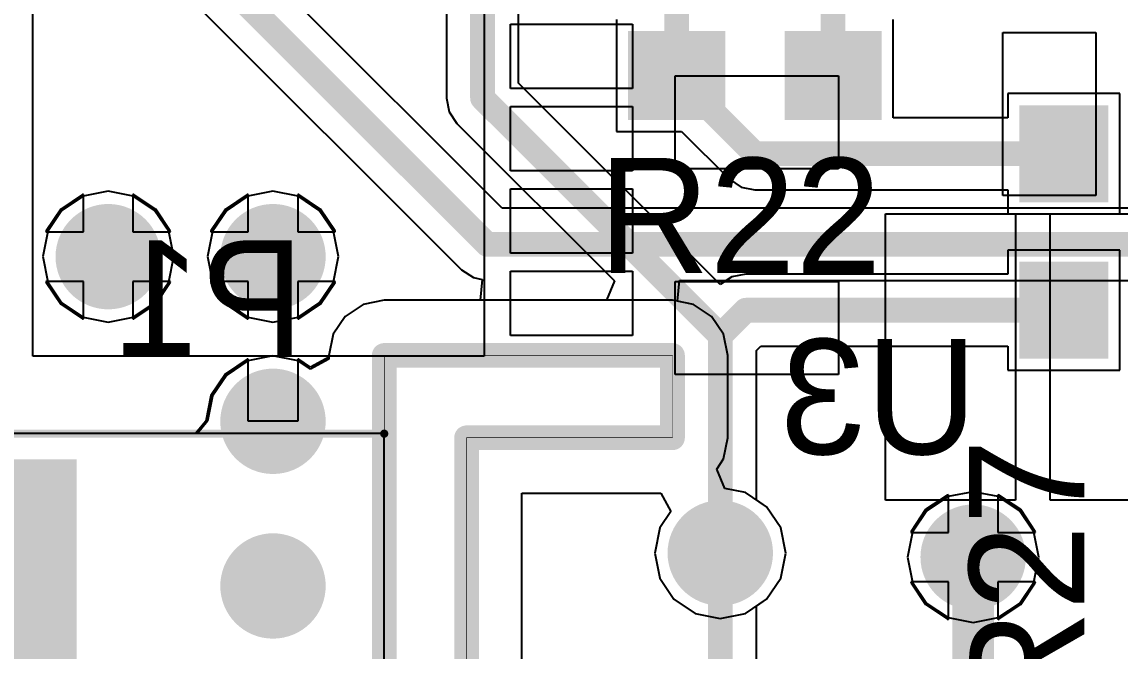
# Model space of a CAD drawing. Header units: millimetres. Extents: x 111 to 521, y 105 to 375.
# Drawn here: x 202.81 to 209.48, y 154.64 to 158.46 of the extents above; entities that cross this region are included whole.
import ezdxf

# ---------------------------------------------------------------- set-up
doc = ezdxf.new("R2010")
doc.units = ezdxf.units.MM
for name, color, linetype in [('BottomLayer', 5, 'Continuous'), ('BottomOverlay', 54, 'Continuous'), ('BottomPaste', 16, 'Continuous'), ('BottomSolder', 6, 'Continuous'), ('DrillDrawing', 1, 'Continuous'), ('KeepOutLayer', 6, 'Continuous'), ('Mechanical15', 56, 'Continuous'), ('Mechanical17', 56, 'Continuous'), ('MidLayer2', 76, 'Continuous'), ('MidLayer3', 90, 'Continuous'), ('MultiLayer', 9, 'Continuous'), ('TopLayer', 1, 'Continuous'), ('TopOverlay', 2, 'Continuous'), ('TopPaste', 8, 'Continuous'), ('TopSolder', 216, 'Continuous'), ('ViaHoleLayer', 16, 'Continuous')]:
    doc.layers.add(name, color=color, linetype=linetype)

msp = doc.modelspace()

# ---------------------------------------------------------------- linework, layer by layer
at = {"layer": 'BottomLayer'}
for p, q in [((205.7287, 157.3281), (204.1571, 158.8997)), ((203.7829, 158.6539), (205.4829, 156.9539)), ((203.1818, 157.4107), (203.0495, 157.3223)), ((203.1879, 157.4119), (203.1818, 157.4107)), ((203.1879, 157.1839), (203.1879, 157.4119)), ((203.494, 157.4107), (203.4879, 157.4119)), ((203.4879, 157.4119), (203.4879, 157.1839)), ((203.6263, 157.3223), (203.494, 157.4107)), ((204.1818, 157.4107), (204.0495, 157.3223)), ((204.1879, 157.4119), (204.1818, 157.4107)), ((204.1879, 157.1839), (204.1879, 157.4119)), ((204.494, 157.4107), (204.4879, 157.4119)), ((204.4879, 157.4119), (204.4879, 157.1839)), ((204.6263, 157.3223), (204.494, 157.4107)), ((203.0495, 157.3223), (202.9611, 157.19)), ((203.7147, 157.19), (203.6263, 157.3223)), ((204.0495, 157.3223), (203.9611, 157.19)), ((204.7147, 157.19), (204.6263, 157.3223)), ((211.0479, 157.3281), (205.7287, 157.3281)), ((202.9611, 157.19), (202.9599, 157.1839)), ((202.9599, 157.1839), (203.1879, 157.1839)), ((203.4879, 157.1839), (203.7159, 157.1839)), ((203.7159, 157.1839), (203.7147, 157.19)), ((203.9611, 157.19), (203.9599, 157.1839)), ((203.9599, 157.1839), (204.1879, 157.1839)), ((204.4879, 157.1839), (204.7159, 157.1839)), ((204.7159, 157.1839), (204.7147, 157.19)), ((205.4829, 156.9539), (205.554, 156.9064)), ((205.554, 156.9064), (205.6076, 156.8957)), ((203.1879, 156.8839), (202.9599, 156.8839)), ((202.9599, 156.8839), (202.9611, 156.8778)), ((202.9611, 156.8778), (203.0495, 156.7455)), ((203.1879, 156.6559), (203.1879, 156.8839)), ((203.7159, 156.8839), (203.4879, 156.8839)), ((203.4879, 156.8839), (203.4879, 156.6559)), ((203.6263, 156.7455), (203.7147, 156.8778)), ((203.7147, 156.8778), (203.7159, 156.8839)), ((204.1879, 156.8839), (203.9599, 156.8839)), ((203.9599, 156.8839), (203.9611, 156.8778)), ((203.9611, 156.8778), (204.0495, 156.7455)), ((204.1879, 156.6559), (204.1879, 156.8839)), ((204.7159, 156.8839), (204.4879, 156.8839)), ((204.4879, 156.8839), (204.4879, 156.6559)), ((204.6263, 156.7455), (204.7147, 156.8778)), ((204.7147, 156.8778), (204.7159, 156.8839)), ((205.6076, 156.8957), (205.5951, 156.7693)), ((206.7932, 156.7633), (206.8056, 156.8897)), ((206.8056, 156.8897), (211.0479, 156.8897)), ((205.0129, 156.7693), (204.8845, 156.7438)), ((205.5951, 156.7693), (205.0129, 156.7693)), ((203.0495, 156.7455), (203.1818, 156.6571)), ((203.494, 156.6571), (203.6263, 156.7455)), ((204.0495, 156.7455), (204.1818, 156.6571)), ((204.494, 156.6571), (204.6263, 156.7455)), ((204.8845, 156.7438), (204.7757, 156.6711)), ((206.8912, 156.7438), (206.7932, 156.7633)), ((207.0001, 156.6711), (206.8912, 156.7438)), ((203.1818, 156.6571), (203.1879, 156.6559)), ((203.4879, 156.6559), (203.494, 156.6571)), ((204.1818, 156.6571), (204.1879, 156.6559)), ((204.4879, 156.6559), (204.494, 156.6571)), ((204.7757, 156.6711), (204.703, 156.5623)), ((207.0728, 156.5623), (207.0001, 156.6711)), ((204.703, 156.5623), (204.6774, 156.4339)), ((207.0983, 156.4339), (207.0728, 156.5623)), ((204.6774, 156.4339), (204.6774, 156.4228)), ((207.0983, 156.4338), (207.0983, 156.4339)), ((207.0983, 155.934), (207.0983, 156.4338)), ((204.1818, 156.4107), (204.0495, 156.3223)), ((204.1879, 156.4119), (204.1818, 156.4107)), ((204.1879, 156.0339), (204.1879, 156.4119)), ((204.494, 156.4107), (204.4879, 156.4119)), ((204.4879, 156.4119), (204.4879, 156.0339)), ((204.5654, 156.3629), (204.494, 156.4107)), ((204.6774, 156.4228), (204.5654, 156.3629)), ((204.0495, 156.3223), (203.9611, 156.19)), ((203.9611, 156.19), (203.93, 156.0339)), ((203.93, 156.0339), (203.8685, 155.9589)), ((204.4879, 156.0339), (204.1879, 156.0339)), ((203.8685, 155.9589), (201.0515, 155.9589)), ((207.0728, 155.8055), (207.0983, 155.9339)), ((207.0983, 155.9339), (207.0983, 155.934)), ((207.0313, 155.7435), (207.0728, 155.8055)), ((207.0799, 155.6262), (207.0313, 155.7435)), ((207.205, 155.6013), (207.0799, 155.6262)), ((207.3341, 155.5151), (207.205, 155.6013)), ((208.4318, 155.5857), (208.2995, 155.4973)), ((208.4379, 155.5869), (208.4318, 155.5857)), ((208.4379, 155.3589), (208.4379, 155.5869)), ((208.744, 155.5857), (208.7379, 155.5869)), ((208.7379, 155.5869), (208.7379, 155.3589)), ((208.8763, 155.4973), (208.744, 155.5857)), ((207.4203, 155.3861), (207.3341, 155.5151)), ((208.2995, 155.4973), (208.2111, 155.365)), ((208.9647, 155.365), (208.8763, 155.4973)), ((207.4505, 155.2339), (207.4203, 155.3861)), ((208.2111, 155.365), (208.2099, 155.3589)), ((208.2099, 155.3589), (208.4379, 155.3589)), ((208.7379, 155.3589), (208.9659, 155.3589)), ((208.9659, 155.3589), (208.9647, 155.365)), ((207.4203, 155.0817), (207.4505, 155.2339)), ((207.3341, 154.9527), (207.4203, 155.0817)), ((208.4379, 155.0589), (208.2099, 155.0589)), ((208.2099, 155.0589), (208.2111, 155.0528)), ((208.2111, 155.0528), (208.2995, 154.9205)), ((208.4379, 154.8309), (208.4379, 155.0589)), ((208.9659, 155.0589), (208.7379, 155.0589)), ((208.7379, 155.0589), (208.7379, 154.8309)), ((208.8763, 154.9205), (208.9647, 155.0528)), ((208.9647, 155.0528), (208.9659, 155.0589)), ((207.2721, 154.9113), (207.3341, 154.9527)), ((207.2721, 154.5633), (207.2721, 154.9113)), ((208.2995, 154.9205), (208.4318, 154.8321)), ((208.744, 154.8321), (208.8763, 154.9205)), ((208.4318, 154.8321), (208.4379, 154.8309)), ((208.7379, 154.8309), (208.744, 154.8321))]:
    msp.add_line(p, q, dxfattribs=at)
for points, const_width in [([(203.9379, 158.8089), (205.6379, 157.1089)], 0.15), ([(205.6379, 157.1089), (211.3879, 157.1089)], 0.15), ([(207.0529, 154.2453), (207.0529, 155.2339)], 0.15), ([(208.5879, 153.1983), (208.5879, 155.2089)], 0.254)]:
    msp.add_lwpolyline(points, dxfattribs=dict(at, const_width=const_width))
for points, const_width in [([(203.2129, 157.0339, 1), (203.4629, 157.0339, 1)], 0.25), ([(204.2129, 157.0339, 1), (204.4629, 157.0339, 1)], 0.25), ([(205.6004, 157.1089, 1), (205.6754, 157.1089, 1)], 0.075), ([(205.6004, 157.1089, 1), (205.6754, 157.1089, 1)], 0.075), ([(204.2129, 156.0339, 1), (204.4629, 156.0339, 1)], 0.25), ([(206.9279, 155.2339, 1), (207.1779, 155.2339, 1)], 0.25), ([(208.4629, 155.2089, 1), (208.7129, 155.2089, 1)], 0.25), ([(207.0154, 155.2339, 1), (207.0904, 155.2339, 1)], 0.075), ([(208.5244, 155.2089, 1), (208.6514, 155.2089, 1)], 0.127), ([(204.2129, 155.0339, 1), (204.4629, 155.0339, 1)], 0.25)]:
    msp.add_lwpolyline(points, format="xyb", close=True, dxfattribs=dict(at, const_width=const_width))
msp.add_solid([(201.6004, 153.6339), (203.0754, 153.6339), (201.6004, 155.7339), (203.0754, 155.7339)], dxfattribs=at)
at = {"layer": 'BottomPaste'}
msp.add_solid([(201.6504, 153.6839), (203.0254, 153.6839), (201.6504, 155.6839), (203.0254, 155.6839)], dxfattribs=at)
at = {"layer": 'BottomSolder', "const_width": 0.32}
for points in [[(203.1779, 157.0339, 1), (203.4979, 157.0339, 1)], [(204.1779, 157.0339, 1), (204.4979, 157.0339, 1)], [(204.1779, 156.0339, 1), (204.4979, 156.0339, 1)], [(206.8929, 155.2339, 1), (207.2129, 155.2339, 1)], [(208.4279, 155.2089, 1), (208.7479, 155.2089, 1)], [(204.1779, 155.0339, 1), (204.4979, 155.0339, 1)]]:
    msp.add_lwpolyline(points, format="xyb", close=True, dxfattribs=at)
at = {"layer": 'BottomSolder'}
msp.add_solid([(201.5304, 153.5639), (203.1454, 153.5639), (201.5304, 155.8039), (203.1454, 155.8039)], dxfattribs=at)
at = {"layer": 'DrillDrawing'}
for points, const_width in [([(203.2879, 157.0339, 1), (203.3879, 157.0339, 1)], 0.1), ([(204.2879, 157.0339, 1), (204.3879, 157.0339, 1)], 0.1), ([(205.0119, 156.4339, 1), (205.0138, 156.4339, 1)], 0.0019), ([(205.0119, 156.4339, 1), (205.0138, 156.4339, 1)], 0.0019), ([(206.7619, 156.4339, 1), (206.7638, 156.4339, 1)], 0.0019), ([(206.7619, 156.4339, 1), (206.7638, 156.4339, 1)], 0.0019), ([(204.2879, 156.0339, 1), (204.3879, 156.0339, 1)], 0.1), ([(205.5119, 155.9339, 1), (205.5138, 155.9339, 1)], 0.0019), ([(205.5119, 155.9339, 1), (205.5138, 155.9339, 1)], 0.0019), ([(206.7619, 155.9339, 1), (206.7638, 155.9339, 1)], 0.0019), ([(206.7619, 155.9339, 1), (206.7638, 155.9339, 1)], 0.0019), ([(207.0029, 155.2339, 1), (207.1029, 155.2339, 1)], 0.1), ([(208.5379, 155.2089, 1), (208.6379, 155.2089, 1)], 0.1), ([(204.2879, 155.0339, 1), (204.3879, 155.0339, 1)], 0.1)]:
    msp.add_lwpolyline(points, format="xyb", close=True, dxfattribs=dict(at, const_width=const_width))
at = {"layer": 'DrillDrawing', "const_width": 0.0038}
for points in [[(205.0129, 156.4339), (206.7629, 156.4339)], [(205.0129, 150.9339), (205.0129, 156.4339)], [(206.7629, 155.9339), (206.7629, 156.4339)], [(205.5129, 150.9339), (205.5129, 155.9339)], [(205.5129, 155.9339), (206.7629, 155.9339)]]:
    msp.add_lwpolyline(points, dxfattribs=at)
at = {"layer": 'KeepOutLayer', "const_width": 0.15}
for points in [[(205.0129, 150.9339), (205.0129, 156.4339)], [(205.0129, 156.4339), (206.7629, 156.4339)], [(206.7629, 155.9339), (206.7629, 156.4339)], [(205.5129, 150.9339), (205.5129, 155.9339)], [(205.5129, 155.9339), (206.7629, 155.9339)]]:
    msp.add_lwpolyline(points, dxfattribs=at)
at = {"layer": 'KeepOutLayer', "const_width": 0.075}
for points in [[(204.9754, 156.4339, 1), (205.0504, 156.4339, 1)], [(204.9754, 156.4339, 1), (205.0504, 156.4339, 1)], [(206.7254, 156.4339, 1), (206.8004, 156.4339, 1)], [(206.7254, 156.4339, 1), (206.8004, 156.4339, 1)], [(205.4754, 155.9339, 1), (205.5504, 155.9339, 1)], [(205.4754, 155.9339, 1), (205.5504, 155.9339, 1)], [(206.7254, 155.9339, 1), (206.8004, 155.9339, 1)], [(206.7254, 155.9339, 1), (206.8004, 155.9339, 1)]]:
    msp.add_lwpolyline(points, format="xyb", close=True, dxfattribs=at)
at = {"layer": 'Mechanical15', "const_width": 0.05}
for points in [[(197.6879, 155.9589), (205.0129, 155.9589)], [(205.0129, 153.9589), (205.0129, 155.9589)]]:
    msp.add_lwpolyline(points, dxfattribs=at)
at = {"layer": 'Mechanical15', "const_width": 0.025}
msp.add_lwpolyline([(205.0004, 155.9589, 1), (205.0254, 155.9589, 1)], format="xyb", close=True, dxfattribs=at)
msp.add_lwpolyline([(205.0004, 155.9589, 1), (205.0254, 155.9589, 1)], format="xyb", close=True, dxfattribs=at)
at = {"layer": 'Mechanical17'}
for p, q in [((202.88, 156.43), (202.88, 160.57)), ((205.62, 160.57), (205.62, 156.43)), ((205.78, 158.055), (205.78, 158.445)), ((205.78, 158.445), (206.52, 158.445)), ((206.52, 158.445), (206.52, 158.055)), ((208.7675, 157.405), (208.7675, 158.395)), ((208.7675, 158.395), (209.3325, 158.395)), ((209.3325, 158.395), (209.3325, 157.405)), ((206.78, 157.5675), (206.78, 158.1325)), ((206.78, 158.1325), (207.77, 158.1325)), ((207.77, 158.1325), (207.77, 157.5675)), ((206.52, 158.055), (205.78, 158.055)), ((205.78, 157.555), (205.78, 157.945)), ((205.78, 157.945), (206.52, 157.945)), ((206.52, 157.945), (206.52, 157.555)), ((207.77, 157.5675), (206.78, 157.5675)), ((206.52, 157.555), (205.78, 157.555)), ((205.78, 157.055), (205.78, 157.445)), ((205.78, 157.445), (206.52, 157.445)), ((206.52, 157.445), (206.52, 157.055)), ((209.3325, 157.405), (208.7675, 157.405)), ((208.055, 155.555), (208.055, 157.295)), ((208.055, 157.295), (208.845, 157.295)), ((208.845, 157.295), (208.845, 155.555)), ((209.055, 155.555), (209.055, 157.295)), ((209.055, 157.295), (209.845, 157.295)), ((206.52, 157.055), (205.78, 157.055)), ((205.78, 156.555), (205.78, 156.945)), ((205.78, 156.945), (206.52, 156.945)), ((206.52, 156.945), (206.52, 156.555)), ((206.78, 156.3175), (206.78, 156.8825)), ((206.78, 156.8825), (207.77, 156.8825)), ((207.77, 156.8825), (207.77, 156.3175)), ((206.52, 156.555), (205.78, 156.555)), ((205.62, 156.43), (202.88, 156.43)), ((207.77, 156.3175), (206.78, 156.3175)), ((208.845, 155.555), (208.055, 155.555)), ((209.845, 155.555), (209.055, 155.555))]:
    msp.add_line(p, q, dxfattribs=at)
at = {"layer": 'MidLayer2'}
for p, q in [((203.1818, 157.4107), (203.0495, 157.3223)), ((203.1879, 157.4119), (203.1818, 157.4107)), ((203.1879, 157.1839), (203.1879, 157.4119)), ((203.494, 157.4107), (203.4879, 157.4119)), ((203.4879, 157.4119), (203.4879, 157.1839)), ((203.6263, 157.3223), (203.494, 157.4107)), ((204.1818, 157.4107), (204.0495, 157.3223)), ((204.1879, 157.4119), (204.1818, 157.4107)), ((204.1879, 157.1839), (204.1879, 157.4119)), ((204.494, 157.4107), (204.4879, 157.4119)), ((204.4879, 157.4119), (204.4879, 157.1839)), ((204.6263, 157.3223), (204.494, 157.4107)), ((203.0495, 157.3223), (202.9611, 157.19)), ((203.7147, 157.19), (203.6263, 157.3223)), ((204.0495, 157.3223), (203.9611, 157.19)), ((204.7147, 157.19), (204.6263, 157.3223)), ((202.9611, 157.19), (202.9599, 157.1839)), ((202.9599, 157.1839), (203.1879, 157.1839)), ((203.4879, 157.1839), (203.7159, 157.1839)), ((203.7159, 157.1839), (203.7147, 157.19)), ((203.9611, 157.19), (203.9599, 157.1839)), ((203.9599, 157.1839), (204.1879, 157.1839)), ((204.4879, 157.1839), (204.7159, 157.1839)), ((204.7159, 157.1839), (204.7147, 157.19)), ((203.1879, 156.8839), (202.9599, 156.8839)), ((202.9599, 156.8839), (202.9611, 156.8778)), ((202.9611, 156.8778), (203.0495, 156.7455)), ((203.1879, 156.6559), (203.1879, 156.8839)), ((203.7159, 156.8839), (203.4879, 156.8839)), ((203.4879, 156.8839), (203.4879, 156.6559)), ((203.6263, 156.7455), (203.7147, 156.8778)), ((203.7147, 156.8778), (203.7159, 156.8839)), ((204.1879, 156.8839), (203.9599, 156.8839)), ((203.9599, 156.8839), (203.9611, 156.8778)), ((203.9611, 156.8778), (204.0495, 156.7455)), ((204.1879, 156.6559), (204.1879, 156.8839)), ((204.7159, 156.8839), (204.4879, 156.8839)), ((204.4879, 156.8839), (204.4879, 156.6559)), ((204.6263, 156.7455), (204.7147, 156.8778)), ((204.7147, 156.8778), (204.7159, 156.8839)), ((205.0129, 156.7693), (204.8845, 156.7438)), ((206.7629, 156.7693), (205.0129, 156.7693)), ((206.8912, 156.7438), (206.7629, 156.7693)), ((203.0495, 156.7455), (203.1818, 156.6571)), ((203.494, 156.6571), (203.6263, 156.7455)), ((204.0495, 156.7455), (204.1818, 156.6571)), ((204.494, 156.6571), (204.6263, 156.7455)), ((204.8845, 156.7438), (204.7757, 156.6711)), ((207.0001, 156.6711), (206.8912, 156.7438)), ((203.1818, 156.6571), (203.1879, 156.6559)), ((203.4879, 156.6559), (203.494, 156.6571)), ((204.1818, 156.6571), (204.1879, 156.6559)), ((204.4879, 156.6559), (204.494, 156.6571)), ((204.7757, 156.6711), (204.703, 156.5623)), ((207.0728, 156.5623), (207.0001, 156.6711)), ((204.703, 156.5623), (204.6774, 156.4339)), ((207.0983, 156.4339), (207.0728, 156.5623)), ((204.6774, 156.4339), (204.6774, 156.4228)), ((207.0983, 156.4338), (207.0983, 156.4339)), ((207.0983, 155.934), (207.0983, 156.4338)), ((204.1818, 156.4107), (204.0495, 156.3223)), ((204.1879, 156.4119), (204.1818, 156.4107)), ((204.1879, 156.0339), (204.1879, 156.4119)), ((204.494, 156.4107), (204.4879, 156.4119)), ((204.4879, 156.4119), (204.4879, 156.0339)), ((204.5654, 156.3629), (204.494, 156.4107)), ((204.6774, 156.4228), (204.5654, 156.3629)), ((204.0495, 156.3223), (203.9611, 156.19)), ((203.9611, 156.19), (203.93, 156.0339)), ((203.93, 156.0339), (203.8685, 155.9589)), ((204.4879, 156.0339), (204.1879, 156.0339)), ((203.8685, 155.9589), (201.0515, 155.9589)), ((207.0728, 155.8055), (207.0983, 155.9339)), ((207.0983, 155.9339), (207.0983, 155.934)), ((207.0313, 155.7435), (207.0728, 155.8055)), ((207.0799, 155.6262), (207.0313, 155.7435)), ((205.8483, 153.4968), (205.8483, 155.5985)), ((205.8483, 155.5985), (206.6927, 155.5985)), ((206.6927, 155.5985), (206.7526, 155.4864)), ((207.205, 155.6013), (207.0799, 155.6262)), ((207.3341, 155.5151), (207.205, 155.6013)), ((208.4318, 155.5857), (208.2995, 155.4973)), ((208.4379, 155.5869), (208.4318, 155.5857)), ((208.4379, 155.3589), (208.4379, 155.5869)), ((208.744, 155.5857), (208.7379, 155.5869)), ((208.7379, 155.5869), (208.7379, 155.3589)), ((208.8763, 155.4973), (208.744, 155.5857)), ((207.4203, 155.3861), (207.3341, 155.5151)), ((206.7526, 155.4864), (206.6855, 155.3861)), ((208.2995, 155.4973), (208.2111, 155.365)), ((208.9647, 155.365), (208.8763, 155.4973)), ((206.6855, 155.3861), (206.6552, 155.2339)), ((207.4505, 155.2339), (207.4203, 155.3861)), ((208.2111, 155.365), (208.2099, 155.3589)), ((208.2099, 155.3589), (208.4379, 155.3589)), ((208.7379, 155.3589), (208.9659, 155.3589)), ((208.9659, 155.3589), (208.9647, 155.365)), ((206.6552, 155.2339), (206.6855, 155.0817)), ((207.4203, 155.0817), (207.4505, 155.2339)), ((206.6855, 155.0817), (206.7717, 154.9527)), ((207.3341, 154.9527), (207.4203, 155.0817)), ((208.4379, 155.0589), (208.2099, 155.0589)), ((208.2099, 155.0589), (208.2111, 155.0528)), ((208.2111, 155.0528), (208.2995, 154.9205)), ((208.4379, 154.8309), (208.4379, 155.0589)), ((208.9659, 155.0589), (208.7379, 155.0589)), ((208.7379, 155.0589), (208.7379, 154.8309)), ((208.8763, 154.9205), (208.9647, 155.0528)), ((208.9647, 155.0528), (208.9659, 155.0589)), ((206.7717, 154.9527), (206.9007, 154.8665)), ((207.205, 154.8665), (207.3341, 154.9527)), ((208.2995, 154.9205), (208.4318, 154.8321)), ((208.744, 154.8321), (208.8763, 154.9205)), ((206.9007, 154.8665), (207.0529, 154.8363)), ((207.0529, 154.8363), (207.205, 154.8665)), ((208.4318, 154.8321), (208.4379, 154.8309)), ((208.7379, 154.8309), (208.744, 154.8321))]:
    msp.add_line(p, q, dxfattribs=at)
at = {"layer": 'MidLayer2', "const_width": 0.25}
for points in [[(203.2129, 157.0339, 1), (203.4629, 157.0339, 1)], [(204.2129, 157.0339, 1), (204.4629, 157.0339, 1)], [(204.2129, 156.0339, 1), (204.4629, 156.0339, 1)], [(206.9279, 155.2339, 1), (207.1779, 155.2339, 1)], [(208.4629, 155.2089, 1), (208.7129, 155.2089, 1)], [(204.2129, 155.0339, 1), (204.4629, 155.0339, 1)]]:
    msp.add_lwpolyline(points, format="xyb", close=True, dxfattribs=at)
at = {"layer": 'MidLayer3'}
for p, q in [((203.1857, 157.4013), (203.0567, 157.3151)), ((203.3379, 157.4316), (203.1857, 157.4013)), ((203.49, 157.4013), (203.3379, 157.4316)), ((203.6191, 157.3151), (203.49, 157.4013)), ((204.1857, 157.4013), (204.0567, 157.3151)), ((204.3379, 157.4316), (204.1857, 157.4013)), ((204.49, 157.4013), (204.3379, 157.4316)), ((204.6191, 157.3151), (204.49, 157.4013)), ((203.0567, 157.3151), (202.9705, 157.1861)), ((203.7052, 157.1861), (203.6191, 157.3151)), ((204.0567, 157.3151), (203.9705, 157.1861)), ((204.7052, 157.1861), (204.6191, 157.3151)), ((202.9705, 157.1861), (202.9402, 157.0339)), ((203.7355, 157.0339), (203.7052, 157.1861)), ((203.9705, 157.1861), (203.9402, 157.0339)), ((204.7355, 157.0339), (204.7052, 157.1861)), ((202.9402, 157.0339), (202.9705, 156.8817)), ((203.7052, 156.8817), (203.7355, 157.0339)), ((203.9402, 157.0339), (203.9705, 156.8817)), ((204.7052, 156.8817), (204.7355, 157.0339)), ((202.9705, 156.8817), (203.0567, 156.7527)), ((203.6191, 156.7527), (203.7052, 156.8817)), ((203.9705, 156.8817), (204.0567, 156.7527)), ((204.6191, 156.7527), (204.7052, 156.8817)), ((205.0129, 156.7693), (204.8845, 156.7438)), ((206.7629, 156.7693), (205.0129, 156.7693)), ((206.8912, 156.7438), (206.7629, 156.7693)), ((203.0567, 156.7527), (203.1857, 156.6665)), ((203.49, 156.6665), (203.6191, 156.7527)), ((204.0567, 156.7527), (204.1857, 156.6665)), ((204.49, 156.6665), (204.6191, 156.7527)), ((204.8845, 156.7438), (204.7757, 156.6711)), ((207.0001, 156.6711), (206.8912, 156.7438)), ((203.1857, 156.6665), (203.3379, 156.6363)), ((203.3379, 156.6363), (203.49, 156.6665)), ((204.1857, 156.6665), (204.3379, 156.6363)), ((204.3379, 156.6363), (204.49, 156.6665)), ((204.7757, 156.6711), (204.703, 156.5623)), ((207.0728, 156.5623), (207.0001, 156.6711)), ((204.703, 156.5623), (204.6774, 156.4339)), ((207.0983, 156.4339), (207.0728, 156.5623)), ((204.6774, 156.4339), (204.6774, 156.4108)), ((207.0983, 156.4338), (207.0983, 156.4339)), ((207.0983, 155.934), (207.0983, 156.4338)), ((204.1857, 156.4013), (204.0567, 156.3151)), ((204.3379, 156.4316), (204.1857, 156.4013)), ((204.49, 156.4013), (204.3379, 156.4316)), ((204.5654, 156.3509), (204.49, 156.4013)), ((204.6774, 156.4108), (204.5654, 156.3509)), ((204.0567, 156.3151), (203.9705, 156.1861)), ((203.9705, 156.1861), (203.9402, 156.0339)), ((203.9402, 156.0339), (203.8787, 155.9589)), ((203.8787, 155.9589), (201.0515, 155.9589)), ((207.0728, 155.8055), (207.0983, 155.9339)), ((207.0983, 155.9339), (207.0983, 155.934)), ((207.0313, 155.7435), (207.0728, 155.8055)), ((207.0799, 155.6262), (207.0313, 155.7435)), ((205.8483, 153.5148), (205.8483, 155.5985)), ((205.8483, 155.5985), (206.6927, 155.5985)), ((206.6927, 155.5985), (206.7526, 155.4864)), ((207.205, 155.6013), (207.0799, 155.6262)), ((207.3341, 155.5151), (207.205, 155.6013)), ((208.4357, 155.5763), (208.3067, 155.4901)), ((208.5879, 155.6066), (208.4357, 155.5763)), ((208.74, 155.5763), (208.5879, 155.6066)), ((208.8691, 155.4901), (208.74, 155.5763)), ((207.4203, 155.3861), (207.3341, 155.5151)), ((206.7526, 155.4864), (206.6855, 155.3861)), ((208.3067, 155.4901), (208.2205, 155.3611)), ((208.9552, 155.3611), (208.8691, 155.4901)), ((206.6855, 155.3861), (206.6552, 155.2339)), ((207.4505, 155.2339), (207.4203, 155.3861)), ((208.2205, 155.3611), (208.1902, 155.2089)), ((208.9855, 155.2089), (208.9552, 155.3611)), ((206.6552, 155.2339), (206.6855, 155.0817)), ((207.4203, 155.0817), (207.4505, 155.2339)), ((208.1902, 155.2089), (208.2205, 155.0567)), ((208.9552, 155.0567), (208.9855, 155.2089)), ((206.6855, 155.0817), (206.7717, 154.9527)), ((207.3341, 154.9527), (207.4203, 155.0817)), ((208.2205, 155.0567), (208.3067, 154.9277)), ((208.8691, 154.9277), (208.9552, 155.0567)), ((206.7717, 154.9527), (206.9007, 154.8665)), ((207.205, 154.8665), (207.3341, 154.9527)), ((208.3067, 154.9277), (208.4357, 154.8415)), ((208.74, 154.8415), (208.8691, 154.9277)), ((206.9007, 154.8665), (207.0529, 154.8363)), ((207.0529, 154.8363), (207.205, 154.8665)), ((208.4357, 154.8415), (208.5879, 154.8113)), ((208.5879, 154.8113), (208.74, 154.8415))]:
    msp.add_line(p, q, dxfattribs=at)
at = {"layer": 'MidLayer3', "const_width": 0.25}
for points in [[(203.2129, 157.0339, 1), (203.4629, 157.0339, 1)], [(204.2129, 157.0339, 1), (204.4629, 157.0339, 1)], [(204.2129, 156.0339, 1), (204.4629, 156.0339, 1)], [(206.9279, 155.2339, 1), (207.1779, 155.2339, 1)], [(208.4629, 155.2089, 1), (208.7129, 155.2089, 1)], [(204.2129, 155.0339, 1), (204.4629, 155.0339, 1)]]:
    msp.add_lwpolyline(points, format="xyb", close=True, dxfattribs=at)
at = {"layer": 'MultiLayer'}
for p, q in [((205.0129, 155.9589), (197.6879, 155.9589)), ((205.0129, 153.9589), (205.0129, 155.9589))]:
    msp.add_line(p, q, dxfattribs=at)
at = {"layer": 'MultiLayer', "const_width": 0.25}
for points in [[(203.2129, 157.0339, 1), (203.4629, 157.0339, 1)], [(204.2129, 157.0339, 1), (204.4629, 157.0339, 1)], [(204.2129, 156.0339, 1), (204.4629, 156.0339, 1)], [(206.9279, 155.2339, 1), (207.1779, 155.2339, 1)], [(208.4629, 155.2089, 1), (208.7129, 155.2089, 1)], [(204.2129, 155.0339, 1), (204.4629, 155.0339, 1)]]:
    msp.add_lwpolyline(points, format="xyb", close=True, dxfattribs=at)
at = {"layer": 'TopLayer'}
for p, q in [((205.829, 158.088), (205.829, 159.2718)), ((205.3905, 159.181), (205.3905, 157.9972)), ((206.4229, 158.4739), (206.4229, 157.7939)), ((208.1029, 157.8781), (208.1029, 158.4739)), ((207.0529, 156.864), (205.829, 158.088)), ((205.3905, 157.9972), (205.4072, 157.9133)), ((209.4779, 158.0239), (208.7979, 158.0239)), ((208.7979, 158.0239), (208.7979, 157.8781)), ((209.4779, 157.2939), (209.4779, 158.0239)), ((205.4072, 157.9133), (205.4547, 157.8422)), ((205.4547, 157.8422), (206.4102, 156.8867)), ((208.7979, 157.8781), (208.1029, 157.8781)), ((206.4229, 157.7939), (206.8179, 157.7939)), ((206.8179, 157.7939), (207.1079, 157.5039)), ((207.1079, 157.5039), (207.179, 157.4564)), ((207.179, 157.4564), (207.2629, 157.4397)), ((207.2629, 157.4397), (208.7979, 157.4397)), ((208.7979, 157.4397), (208.7979, 157.2939)), ((203.1818, 157.4107), (203.0495, 157.3223)), ((203.1879, 157.4119), (203.1818, 157.4107)), ((203.1879, 157.1839), (203.1879, 157.4119)), ((203.494, 157.4107), (203.4879, 157.4119)), ((203.4879, 157.4119), (203.4879, 157.1839)), ((203.6263, 157.3223), (203.494, 157.4107)), ((204.1818, 157.4107), (204.0495, 157.3223)), ((204.1879, 157.4119), (204.1818, 157.4107)), ((204.1879, 157.1839), (204.1879, 157.4119)), ((204.494, 157.4107), (204.4879, 157.4119)), ((204.4879, 157.4119), (204.4879, 157.1839)), ((204.6263, 157.3223), (204.494, 157.4107)), ((203.0495, 157.3223), (202.9611, 157.19)), ((203.7147, 157.19), (203.6263, 157.3223)), ((204.0495, 157.3223), (203.9611, 157.19)), ((204.7147, 157.19), (204.6263, 157.3223)), ((208.7979, 157.2939), (209.4779, 157.2939)), ((202.9611, 157.19), (202.9599, 157.1839)), ((202.9599, 157.1839), (203.1879, 157.1839)), ((203.4879, 157.1839), (203.7159, 157.1839)), ((203.7159, 157.1839), (203.7147, 157.19)), ((203.9611, 157.19), (203.9599, 157.1839)), ((203.9599, 157.1839), (204.1879, 157.1839)), ((204.4879, 157.1839), (204.7159, 157.1839)), ((204.7159, 157.1839), (204.7147, 157.19)), ((209.4779, 157.0739), (208.7979, 157.0739)), ((208.7979, 157.0739), (208.7979, 156.9281)), ((209.4779, 156.3439), (209.4779, 157.0739)), ((207.1239, 156.9114), (207.0529, 156.864)), ((207.2078, 156.9281), (207.1239, 156.9114)), ((208.7979, 156.9281), (207.2078, 156.9281)), ((203.1879, 156.8839), (202.9599, 156.8839)), ((202.9599, 156.8839), (202.9611, 156.8778)), ((202.9611, 156.8778), (203.0495, 156.7455)), ((203.1879, 156.6559), (203.1879, 156.8839)), ((203.7159, 156.8839), (203.4879, 156.8839)), ((203.4879, 156.8839), (203.4879, 156.6559)), ((203.6263, 156.7455), (203.7147, 156.8778)), ((203.7147, 156.8778), (203.7159, 156.8839)), ((204.1879, 156.8839), (203.9599, 156.8839)), ((203.9599, 156.8839), (203.9611, 156.8778)), ((203.9611, 156.8778), (204.0495, 156.7455)), ((204.1879, 156.6559), (204.1879, 156.8839)), ((204.7159, 156.8839), (204.4879, 156.8839)), ((204.4879, 156.8839), (204.4879, 156.6559)), ((204.6263, 156.7455), (204.7147, 156.8778)), ((204.7147, 156.8778), (204.7159, 156.8839)), ((206.4102, 156.8867), (206.3616, 156.7693)), ((205.0129, 156.7693), (204.8845, 156.7438)), ((206.3616, 156.7693), (205.0129, 156.7693)), ((203.0495, 156.7455), (203.1818, 156.6571)), ((203.494, 156.6571), (203.6263, 156.7455)), ((204.0495, 156.7455), (204.1818, 156.6571)), ((204.494, 156.6571), (204.6263, 156.7455)), ((204.8845, 156.7438), (204.7757, 156.6711)), ((203.1818, 156.6571), (203.1879, 156.6559)), ((203.4879, 156.6559), (203.494, 156.6571)), ((204.1818, 156.6571), (204.1879, 156.6559)), ((204.4879, 156.6559), (204.494, 156.6571)), ((204.7757, 156.6711), (204.703, 156.5623)), ((204.703, 156.5623), (204.6774, 156.4339)), ((204.6774, 156.4339), (204.6774, 156.4228)), ((207.2721, 156.4632), (207.2986, 156.4897)), ((207.2721, 155.5565), (207.2721, 156.4632)), ((207.2986, 156.4897), (208.7979, 156.4897)), ((208.7979, 156.4897), (208.7979, 156.3439)), ((204.1818, 156.4107), (204.0495, 156.3223)), ((204.1879, 156.4119), (204.1818, 156.4107)), ((204.1879, 156.0339), (204.1879, 156.4119)), ((204.494, 156.4107), (204.4879, 156.4119)), ((204.4879, 156.4119), (204.4879, 156.0339)), ((204.5654, 156.3629), (204.494, 156.4107)), ((204.6774, 156.4228), (204.5654, 156.3629)), ((204.0495, 156.3223), (203.9611, 156.19)), ((208.7979, 156.3439), (209.4779, 156.3439)), ((203.9611, 156.19), (203.93, 156.0339)), ((203.93, 156.0339), (203.8685, 155.9589)), ((204.4879, 156.0339), (204.1879, 156.0339)), ((203.8685, 155.9589), (201.0515, 155.9589)), ((205.8483, 153.4968), (205.8483, 155.5985)), ((205.8483, 155.5985), (206.6927, 155.5985)), ((206.6927, 155.5985), (206.7526, 155.4864)), ((208.4318, 155.5857), (208.2995, 155.4973)), ((208.4379, 155.5869), (208.4318, 155.5857)), ((208.4379, 155.3589), (208.4379, 155.5869)), ((208.744, 155.5857), (208.7379, 155.5869)), ((208.7379, 155.5869), (208.7379, 155.3589)), ((208.8763, 155.4973), (208.744, 155.5857)), ((207.3341, 155.5151), (207.2721, 155.5565)), ((207.4203, 155.3861), (207.3341, 155.5151)), ((206.7526, 155.4864), (206.6855, 155.3861)), ((208.2995, 155.4973), (208.2111, 155.365)), ((208.9647, 155.365), (208.8763, 155.4973)), ((206.6855, 155.3861), (206.6552, 155.2339)), ((207.4505, 155.2339), (207.4203, 155.3861)), ((208.2111, 155.365), (208.2099, 155.3589)), ((208.2099, 155.3589), (208.4379, 155.3589)), ((208.7379, 155.3589), (208.9659, 155.3589)), ((208.9659, 155.3589), (208.9647, 155.365)), ((206.6552, 155.2339), (206.6855, 155.0817)), ((207.4203, 155.0817), (207.4505, 155.2339)), ((206.6855, 155.0817), (206.7717, 154.9527)), ((207.3341, 154.9527), (207.4203, 155.0817)), ((208.4379, 155.0589), (208.2099, 155.0589)), ((208.2099, 155.0589), (208.2111, 155.0528)), ((208.2111, 155.0528), (208.2995, 154.9205)), ((208.4379, 154.8309), (208.4379, 155.0589)), ((208.9659, 155.0589), (208.7379, 155.0589)), ((208.7379, 155.0589), (208.7379, 154.8309)), ((208.8763, 154.9205), (208.9647, 155.0528)), ((208.9647, 155.0528), (208.9659, 155.0589)), ((206.7717, 154.9527), (206.9007, 154.8665)), ((207.205, 154.8665), (207.3341, 154.9527)), ((208.2995, 154.9205), (208.4318, 154.8321)), ((208.744, 154.8321), (208.8763, 154.9205)), ((206.9007, 154.8665), (207.0529, 154.8363)), ((207.0529, 154.8363), (207.205, 154.8665)), ((208.4318, 154.8321), (208.4379, 154.8309)), ((208.7379, 154.8309), (208.744, 154.8321))]:
    msp.add_line(p, q, dxfattribs=at)
at = {"layer": 'TopLayer', "const_width": 0.15}
for points in [[(206.7879, 158.1339), (206.7879, 159.9239)], [(205.6097, 157.9972), (205.6097, 159.2718)], [(207.7379, 158.1339), (207.7379, 158.9589)], [(206.7879, 158.1339), (207.2629, 157.6589)], [(205.6097, 157.9972), (207.0529, 156.554)], [(207.2629, 157.6589), (209.1379, 157.6589)], [(207.0529, 156.554), (207.2078, 156.7089)], [(207.2078, 156.7089), (209.1379, 156.7089)], [(207.0529, 155.2339), (207.0529, 156.554)]]:
    msp.add_lwpolyline(points, dxfattribs=at)
at = {"layer": 'TopLayer'}
for points, const_width in [([(206.7504, 158.1339, 1), (206.8254, 158.1339, 1)], 0.075), ([(206.7504, 158.1339, 1), (206.8254, 158.1339, 1)], 0.075), ([(207.7004, 158.1339, 1), (207.7754, 158.1339, 1)], 0.075), ([(205.5722, 157.9972, 1), (205.6472, 157.9972, 1)], 0.075), ([(205.5722, 157.9972, 1), (205.6472, 157.9972, 1)], 0.075), ([(207.2254, 157.6589, 1), (207.3004, 157.6589, 1)], 0.075), ([(207.2254, 157.6589, 1), (207.3004, 157.6589, 1)], 0.075), ([(209.1004, 157.6589, 1), (209.1754, 157.6589, 1)], 0.075), ([(203.2129, 157.0339, 1), (203.4629, 157.0339, 1)], 0.25), ([(204.2129, 157.0339, 1), (204.4629, 157.0339, 1)], 0.25), ([(207.1703, 156.7089, 1), (207.2453, 156.7089, 1)], 0.075), ([(207.1703, 156.7089, 1), (207.2453, 156.7089, 1)], 0.075), ([(209.1004, 156.7089, 1), (209.1754, 156.7089, 1)], 0.075), ([(207.0154, 156.554, 1), (207.0904, 156.554, 1)], 0.075), ([(207.0154, 156.554, 1), (207.0904, 156.554, 1)], 0.075), ([(207.0154, 156.554, 1), (207.0904, 156.554, 1)], 0.075), ([(204.2129, 156.0339, 1), (204.4629, 156.0339, 1)], 0.25), ([(206.9279, 155.2339, 1), (207.1779, 155.2339, 1)], 0.25), ([(208.4629, 155.2089, 1), (208.7129, 155.2089, 1)], 0.25), ([(207.0154, 155.2339, 1), (207.0904, 155.2339, 1)], 0.075), ([(204.2129, 155.0339, 1), (204.4629, 155.0339, 1)], 0.25)]:
    msp.add_lwpolyline(points, format="xyb", close=True, dxfattribs=dict(at, const_width=const_width))
for points in [[(206.5629, 157.9339), (207.0129, 157.9339), (206.5629, 158.3339), (207.0129, 158.3339)], [(207.5129, 157.9339), (207.9629, 157.9339), (207.5129, 158.3339), (207.9629, 158.3339)], [(208.9379, 157.8839), (208.9379, 157.4339), (209.3379, 157.8839), (209.3379, 157.4339)], [(208.9379, 156.9339), (208.9379, 156.4839), (209.3379, 156.9339), (209.3379, 156.4839)]]:
    msp.add_solid(points, dxfattribs=at)
at = {"layer": 'TopPaste'}
for points in [[(206.6129, 157.9839), (206.9629, 157.9839), (206.6129, 158.2839), (206.9629, 158.2839)], [(207.5629, 157.9839), (207.9129, 157.9839), (207.5629, 158.2839), (207.9129, 158.2839)], [(208.9879, 157.8339), (208.9879, 157.4839), (209.2879, 157.8339), (209.2879, 157.4839)], [(208.9879, 156.8839), (208.9879, 156.5339), (209.2879, 156.8839), (209.2879, 156.5339)]]:
    msp.add_solid(points, dxfattribs=at)
at = {"layer": 'TopSolder', "const_width": 0.32}
for points in [[(203.1779, 157.0339, 1), (203.4979, 157.0339, 1)], [(204.1779, 157.0339, 1), (204.4979, 157.0339, 1)], [(204.1779, 156.0339, 1), (204.4979, 156.0339, 1)], [(206.8929, 155.2339, 1), (207.2129, 155.2339, 1)], [(208.4279, 155.2089, 1), (208.7479, 155.2089, 1)], [(204.1779, 155.0339, 1), (204.4979, 155.0339, 1)]]:
    msp.add_lwpolyline(points, format="xyb", close=True, dxfattribs=at)
at = {"layer": 'TopSolder'}
for points in [[(206.4929, 157.8639), (207.0829, 157.8639), (206.4929, 158.4039), (207.0829, 158.4039)], [(207.4429, 157.8639), (208.0329, 157.8639), (207.4429, 158.4039), (208.0329, 158.4039)], [(208.8679, 157.9539), (208.8679, 157.3639), (209.4079, 157.9539), (209.4079, 157.3639)], [(208.8679, 157.0039), (208.8679, 156.4139), (209.4079, 157.0039), (209.4079, 156.4139)]]:
    msp.add_solid(points, dxfattribs=at)
at = {"layer": 'ViaHoleLayer', "const_width": 0.1}
for points in [[(203.2879, 157.0339, 1), (203.3879, 157.0339, 1)], [(204.2879, 157.0339, 1), (204.3879, 157.0339, 1)], [(204.2879, 156.0339, 1), (204.3879, 156.0339, 1)], [(207.0029, 155.2339, 1), (207.1029, 155.2339, 1)], [(208.5379, 155.2089, 1), (208.6379, 155.2089, 1)], [(204.2879, 155.0339, 1), (204.3879, 155.0339, 1)]]:
    msp.add_lwpolyline(points, format="xyb", close=True, dxfattribs=at)

# ---------------------------------------------------------------- texts
at = {"layer": 'BottomOverlay', "text_generation_flag": 2}
for s, p in [('P1', (204.5285, 156.4329)), ('U3', (208.6129, 155.8339))]:
    msp.add_text(s, height=0.7, rotation=360, dxfattribs=at).set_placement(p)
at = {"layer": 'TopOverlay'}
for s, rotation, p in [('R22', 360, (206.3129, 156.9339)), ('R27', 90, (209.2629, 154.2089))]:
    msp.add_text(s, height=0.7, rotation=rotation, dxfattribs=at).set_placement(p)

doc.saveas('drawing.dxf')
